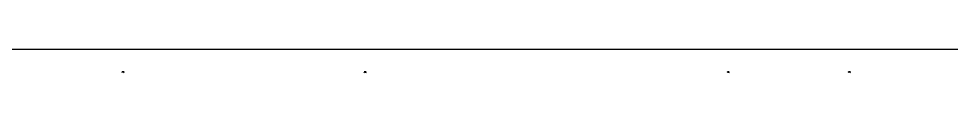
# Model space of a CAD drawing. Header units: millimetres. Extents: x 17311 to 801382, y -242618 to -104888.
# Drawn here: x 336716 to 345962, y -176457 to -176229 of the extents above; entities that cross this region are included whole.
import ezdxf

# ---------------------------------------------------------------- set-up
doc = ezdxf.new("R2010")
doc.units = ezdxf.units.MM
doc.header["$LTSCALE"] = 250
doc.linetypes.add('A2', pattern=[8, 2, -2, 2, -2])
doc.layers.add('A-FIN', color=6, linetype='Continuous')
doc.layers.add('C-1', color=252, linetype='Continuous')

msp = doc.modelspace()

# ---------------------------------------------------------------- linework, layer by layer
at = {"layer": 'A-FIN'}
msp.add_line((295060.7, -176229.5), (360660.7, -176229.5), dxfattribs=at)
at = {"layer": 'C-1', "linetype": 'A2'}
for p, q in [((337746.9, -176466.7), (337742.6, -176456.9)), ((337759.4, -176454.6), (337744.1, -176454.6)), ((337756.6, -176466.7), (337760.9, -176456.9)), ((340146.9, -176466.7), (340142.6, -176456.9)), ((340159.4, -176454.6), (340144.1, -176454.6)), ((340156.6, -176466.7), (340160.9, -176456.9)), ((343746.9, -176466.7), (343742.6, -176456.9)), ((343759.4, -176454.6), (343744.1, -176454.6)), ((343756.6, -176466.7), (343760.9, -176456.9)), ((344946.9, -176466.7), (344942.6, -176456.9)), ((344959.4, -176454.6), (344944.1, -176454.6)), ((344956.6, -176466.7), (344960.9, -176456.9))]:
    msp.add_line(p, q, dxfattribs=at)
for centre, start, end in [((337744.1, -176456.2), 90, 203.42869), ((337759.4, -176456.2), 336.57131, 90), ((340144.1, -176456.2), 90, 203.42869), ((340159.4, -176456.2), 336.57131, 90), ((343744.1, -176456.2), 90, 203.42869), ((343759.4, -176456.2), 336.57131, 90), ((344944.1, -176456.2), 90, 203.42869), ((344959.4, -176456.2), 336.57131, 90)]:
    msp.add_arc(centre, 1.62, start, end, dxfattribs=at)

doc.saveas('drawing.dxf')
